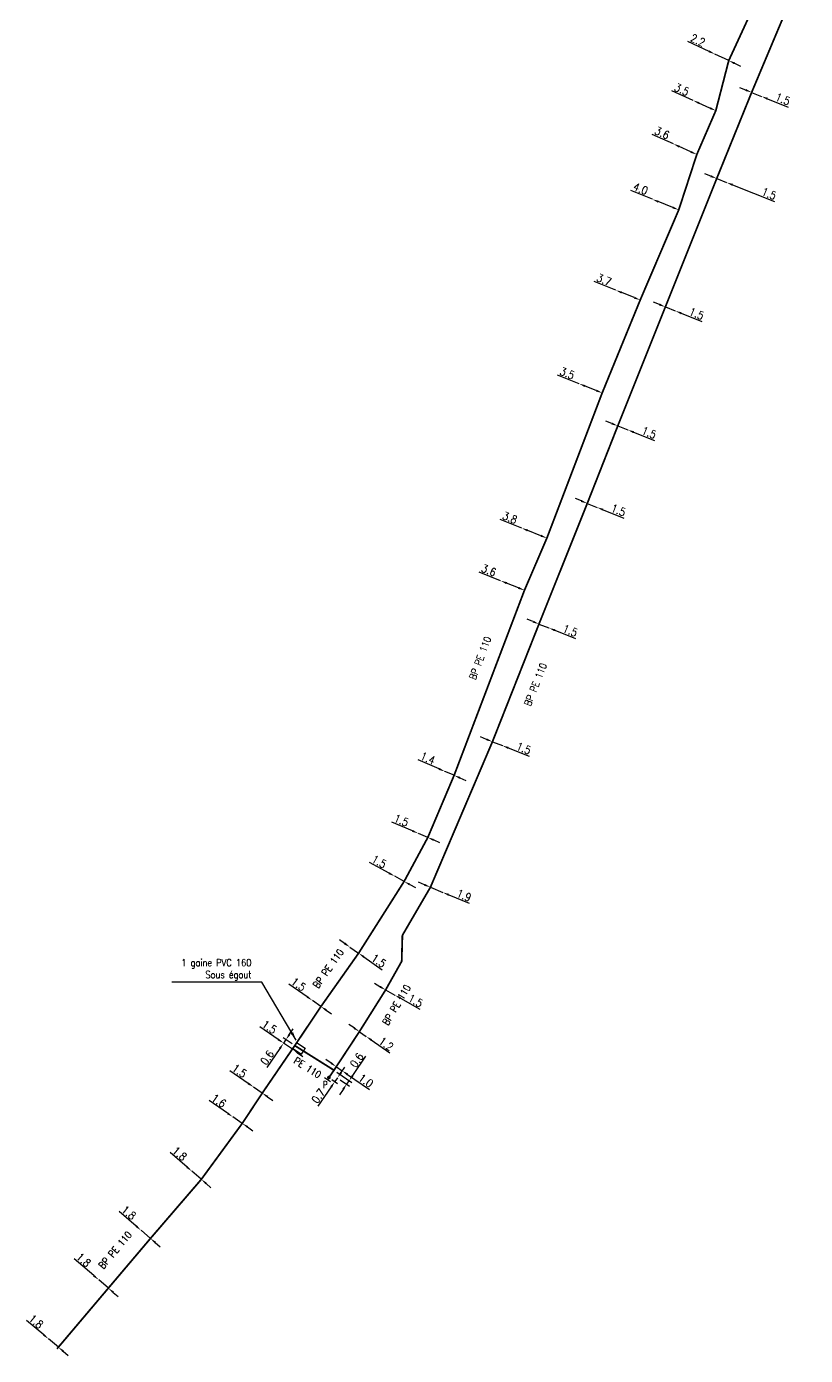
# Model space of a CAD drawing. Header units: millimetres. Extents: x 183997 to 185000, y 126999 to 128004.
# Drawn here: x 184808.9 to 184918.4, y 126999.1 to 127185.9 of the extents above; entities that cross this region are included whole.
import ezdxf
from ezdxf.enums import TextEntityAlignment as Align

# ---------------------------------------------------------------- set-up
doc = ezdxf.new("R2010")
doc.units = ezdxf.units.MM
doc.header["$PDMODE"] = 34
doc.linetypes.add('L_25_PE', pattern=[2000, 1000, 1000])
doc.layers.get('0').update_dxf_attribs({"linetype": 'CONTINUOUS'})
doc.layers.get('DEFPOINTS').update_dxf_attribs({"linetype": 'CONTINUOUS'})
for name, color, linetype in [('L_150', 1, 'CONTINUOUS'), ('L_300', 7, 'CONTINUOUS'), ('L_340', 7, 'CONTINUOUS'), ('L_400', 7, 'CONTINUOUS')]:
    doc.layers.add(name, color=color, linetype=linetype)
doc.styles.add('G_ROMANS', font='ROMANS.SHX', dxfattribs={"width": 0.75})
doc.styles.get("Standard").update_dxf_attribs({"font": 'romans.shx', "width": 0.85})
doc.dimstyles.get("Standard").update_dxf_attribs({"dimtxt": 1.5, "dimasz": 1.2, "dimexe": 0.625, "dimexo": 0.625, "dimgap": 0.25, "dimtad": 1, "dimdec": 1, "dimzin": 0, "dimdsep": 46, "dimtxsty": 'Standard', "dimcen": -0.5, "dimadec": 0, "dimazin": 0, "dimtfac": 1, "dimtdec": 1, "dimtmove": 0, "dimatfit": 3, "dimfxl": 0, "dimtolj": 1, "dimtzin": 0, "dimarcsym": 0})

# ---------------------------------------------------------------- blocks, each defined once
blk = doc.blocks.new('*D225')
at = {"layer": 'DEFPOINTS', "color": 0, "linetype": 'Continuous', "transparency": 16777216}
for p in [(184812, 127001.39), (184812, 127001.39), (184813.37, 127000.23)]:
    blk.add_point(p, dxfattribs=at)
at = {"layer": 'L_150', "color": 0, "linetype": 'Continuous', "lineweight": -2, "transparency": 16777216}
for p, q in [((184811.31, 127001.97), (184808.9, 127003.99)), ((184813.37, 127000.23), (184812, 127001.39)), ((184814.06, 126999.65), (184814.75, 126999.07))]:
    blk.add_line(p, q, dxfattribs=at)
at = {"layer": 'L_150', "color": 0, "linetype": 'Continuous', "transparency": 16777216}
for points in [[(184811.4, 127002.08), (184811.21, 127001.85), (184812, 127001.39)], [(184814.16, 126999.77), (184813.97, 126999.54), (184813.37, 127000.23)]]:
    blk.add_solid(points, dxfattribs=at)
at = {"layer": 'L_150', "color": 0, "linetype": 'Continuous', "transparency": 16777216, "insert": (184810.24, 127003.84), "char_height": 1.125, "attachment_point": 5, "rotation": 319.9312}
blk.add_mtext('\\A1;1.8', dxfattribs=at)
blk = doc.blocks.new('*D226')
at = {"layer": 'DEFPOINTS', "color": 0, "linetype": 'Continuous', "transparency": 16777216}
for p in [(184819.04, 127009.7), (184819.04, 127009.7), (184820.4, 127008.53)]:
    blk.add_point(p, dxfattribs=at)
at = {"layer": 'L_150', "color": 0, "linetype": 'Continuous', "lineweight": -2, "transparency": 16777216}
for p, q in [((184818.35, 127010.29), (184815.58, 127012.66)), ((184820.4, 127008.53), (184819.04, 127009.7)), ((184821.09, 127007.94), (184821.77, 127007.36))]:
    blk.add_line(p, q, dxfattribs=at)
at = {"layer": 'L_150', "color": 0, "linetype": 'Continuous', "transparency": 16777216}
for points in [[(184818.45, 127010.4), (184818.25, 127010.17), (184819.04, 127009.7)], [(184821.18, 127008.06), (184820.99, 127007.83), (184820.4, 127008.53)]]:
    blk.add_solid(points, dxfattribs=at)
at = {"layer": 'L_150', "color": 0, "linetype": 'Continuous', "transparency": 16777216, "insert": (184816.92, 127012.5), "char_height": 1.125, "attachment_point": 5, "rotation": 319.4406}
blk.add_mtext('\\A1;1.8', dxfattribs=at)
blk = doc.blocks.new('*D227')
at = {"layer": 'DEFPOINTS', "color": 0, "linetype": 'Continuous', "transparency": 16777216}
for p in [(184824.99, 127016.66), (184824.99, 127016.66), (184826.32, 127015.52)]:
    blk.add_point(p, dxfattribs=at)
at = {"layer": 'L_150', "color": 0, "linetype": 'Continuous', "lineweight": -2, "transparency": 16777216}
for p, q in [((184824.31, 127017.25), (184821.93, 127019.3)), ((184826.32, 127015.52), (184824.99, 127016.66)), ((184827, 127014.93), (184827.69, 127014.35))]:
    blk.add_line(p, q, dxfattribs=at)
at = {"layer": 'L_150', "color": 0, "linetype": 'Continuous', "transparency": 16777216}
for points in [[(184824.41, 127017.36), (184824.21, 127017.14), (184824.99, 127016.66)], [(184827.1, 127015.05), (184826.91, 127014.82), (184826.32, 127015.52)]]:
    blk.add_solid(points, dxfattribs=at)
at = {"layer": 'L_150', "color": 0, "linetype": 'Continuous', "transparency": 16777216, "insert": (184823.27, 127019.14), "char_height": 1.125, "attachment_point": 5, "rotation": 319.2929}
blk.add_mtext('\\A1;1.8', dxfattribs=at)
blk = doc.blocks.new('*D228')
at = {"layer": 'DEFPOINTS', "color": 0, "linetype": 'Continuous', "transparency": 16777216}
for p in [(184832.14, 127024.97), (184832.14, 127024.97), (184833.47, 127023.83)]:
    blk.add_point(p, dxfattribs=at)
at = {"layer": 'L_150', "color": 0, "linetype": 'Continuous', "lineweight": -2, "transparency": 16777216}
for p, q in [((184831.46, 127025.55), (184829.08, 127027.6)), ((184833.47, 127023.83), (184832.14, 127024.97)), ((184834.15, 127023.24), (184834.83, 127022.65))]:
    blk.add_line(p, q, dxfattribs=at)
at = {"layer": 'L_150', "color": 0, "linetype": 'Continuous', "transparency": 16777216}
for points in [[(184831.55, 127025.67), (184831.36, 127025.44), (184832.14, 127024.97)], [(184834.25, 127023.35), (184834.05, 127023.13), (184833.47, 127023.83)]]:
    blk.add_solid(points, dxfattribs=at)
at = {"layer": 'L_150', "color": 0, "linetype": 'Continuous', "transparency": 16777216, "insert": (184830.41, 127027.44), "char_height": 1.125, "attachment_point": 5, "rotation": 319.2929}
blk.add_mtext('\\A1;1.8', dxfattribs=at)
blk = doc.blocks.new('*D229')
at = {"layer": 'DEFPOINTS', "color": 0, "linetype": 'Continuous', "transparency": 16777216}
for p in [(184837.91, 127032.6), (184837.91, 127032.6), (184839.23, 127031.7)]:
    blk.add_point(p, dxfattribs=at)
at = {"layer": 'L_150', "color": 0, "linetype": 'Continuous', "lineweight": -2, "transparency": 16777216}
for p, q in [((184837.17, 127033.11), (184834.58, 127034.9)), ((184839.23, 127031.7), (184837.91, 127032.6)), ((184839.97, 127031.19), (184840.71, 127030.67))]:
    blk.add_line(p, q, dxfattribs=at)
at = {"layer": 'L_150', "color": 0, "linetype": 'Continuous', "transparency": 16777216}
for points in [[(184837.26, 127033.24), (184837.09, 127032.99), (184837.91, 127032.6)], [(184840.06, 127031.31), (184839.89, 127031.06), (184839.23, 127031.7)]]:
    blk.add_solid(points, dxfattribs=at)
at = {"layer": 'L_150', "color": 0, "linetype": 'Continuous', "transparency": 16777216, "insert": (184835.93, 127034.88), "char_height": 1.125, "attachment_point": 5, "rotation": 325.4267}
blk.add_mtext('\\A1;1.6', dxfattribs=at)
blk = doc.blocks.new('*D230')
at = {"layer": 'DEFPOINTS', "color": 0, "linetype": 'Continuous', "transparency": 16777216}
for p in [(184840.81, 127036.8), (184840.81, 127036.8), (184842.04, 127035.95)]:
    blk.add_point(p, dxfattribs=at)
at = {"layer": 'L_150', "color": 0, "linetype": 'Continuous', "lineweight": -2, "transparency": 16777216}
for p, q in [((184840.07, 127037.32), (184837.48, 127039.1)), ((184842.04, 127035.95), (184840.81, 127036.8)), ((184842.78, 127035.44), (184843.52, 127034.93))]:
    blk.add_line(p, q, dxfattribs=at)
at = {"layer": 'L_150', "color": 0, "linetype": 'Continuous', "transparency": 16777216}
for points in [[(184840.15, 127037.44), (184839.98, 127037.19), (184840.81, 127036.8)], [(184842.87, 127035.57), (184842.7, 127035.32), (184842.04, 127035.95)]]:
    blk.add_solid(points, dxfattribs=at)
at = {"layer": 'L_150', "color": 0, "linetype": 'Continuous', "transparency": 16777216, "insert": (184838.83, 127039.08), "char_height": 1.125, "attachment_point": 5, "rotation": 325.4267}
blk.add_mtext('\\A1;1.5', dxfattribs=at)
blk = doc.blocks.new('*D231')
at = {"layer": 'DEFPOINTS', "color": 0, "linetype": 'Continuous', "transparency": 16777216}
for p in [(184845.03, 127042.98), (184845.03, 127042.98), (184846.27, 127042.14)]:
    blk.add_point(p, dxfattribs=at)
at = {"layer": 'L_150', "color": 0, "linetype": 'Continuous', "lineweight": -2, "transparency": 16777216}
for p, q in [((184844.29, 127043.49), (184841.69, 127045.26)), ((184846.27, 127042.14), (184845.03, 127042.98)), ((184847.01, 127041.63), (184847.75, 127041.12))]:
    blk.add_line(p, q, dxfattribs=at)
at = {"layer": 'L_150', "color": 0, "linetype": 'Continuous', "transparency": 16777216}
for points in [[(184844.37, 127043.62), (184844.2, 127043.37), (184845.03, 127042.98)], [(184847.1, 127041.75), (184846.93, 127041.51), (184846.27, 127042.14)]]:
    blk.add_solid(points, dxfattribs=at)
at = {"layer": 'L_150', "color": 0, "linetype": 'Continuous', "transparency": 16777216, "insert": (184843.04, 127045.25), "char_height": 1.125, "attachment_point": 5, "rotation": 325.6445}
blk.add_mtext('\\A1;1.5', dxfattribs=at)
blk = doc.blocks.new('*D232')
at = {"layer": 'DEFPOINTS', "color": 0, "linetype": 'Continuous', "transparency": 16777216}
for p in [(184849.11, 127048.96), (184849.11, 127048.96), (184850.29, 127048.13)]:
    blk.add_point(p, dxfattribs=at)
at = {"layer": 'L_150', "color": 0, "linetype": 'Continuous', "lineweight": -2, "transparency": 16777216}
for p, q in [((184848.37, 127049.48), (184845.79, 127051.28)), ((184850.29, 127048.13), (184849.11, 127048.96)), ((184851.03, 127047.62), (184851.77, 127047.1))]:
    blk.add_line(p, q, dxfattribs=at)
at = {"layer": 'L_150', "color": 0, "linetype": 'Continuous', "transparency": 16777216}
for points in [[(184848.45, 127049.6), (184848.28, 127049.36), (184849.11, 127048.96)], [(184851.12, 127047.74), (184850.95, 127047.5), (184850.29, 127048.13)]]:
    blk.add_solid(points, dxfattribs=at)
at = {"layer": 'L_150', "color": 0, "linetype": 'Continuous', "transparency": 16777216, "insert": (184847.14, 127051.25), "char_height": 1.125, "attachment_point": 5, "rotation": 325.0616}
blk.add_mtext('\\A1;1.5', dxfattribs=at)
blk = doc.blocks.new('*D233')
at = {"layer": 'DEFPOINTS', "color": 0, "linetype": 'Continuous', "transparency": 16777216}
for p in [(184855.69, 127044.59), (184856.63, 127043.93), (184856.63, 127043.93)]:
    blk.add_point(p, dxfattribs=at)
at = {"layer": 'L_150', "color": 0, "linetype": 'Continuous', "lineweight": -2, "transparency": 16777216}
for p, q in [((184854.95, 127045.11), (184854.22, 127045.62)), ((184855.69, 127044.59), (184856.63, 127043.93)), ((184857.37, 127043.42), (184859.95, 127041.62))]:
    blk.add_line(p, q, dxfattribs=at)
at = {"layer": 'L_150', "color": 0, "linetype": 'Continuous', "transparency": 16777216}
for points in [[(184855.04, 127045.23), (184854.87, 127044.98), (184855.69, 127044.59)], [(184857.46, 127043.54), (184857.29, 127043.29), (184856.63, 127043.93)]]:
    blk.add_solid(points, dxfattribs=at)
at = {"layer": 'L_150', "color": 0, "linetype": 'Continuous', "transparency": 16777216, "insert": (184859.46, 127042.87), "char_height": 1.125, "attachment_point": 5, "rotation": 325.0631}
blk.add_mtext('\\A1;1.2', dxfattribs=at)
blk = doc.blocks.new('*D234')
at = {"layer": 'DEFPOINTS', "color": 0, "linetype": 'Continuous', "transparency": 16777216}
for p in [(184859.38, 127050.46), (184860.68, 127049.73), (184860.68, 127049.73)]:
    blk.add_point(p, dxfattribs=at)
at = {"layer": 'L_150', "color": 0, "linetype": 'Continuous', "lineweight": -2, "transparency": 16777216}
for p, q in [((184858.59, 127050.91), (184857.81, 127051.35)), ((184859.38, 127050.46), (184860.68, 127049.73)), ((184861.47, 127049.28), (184864.2, 127047.74))]:
    blk.add_line(p, q, dxfattribs=at)
at = {"layer": 'L_150', "color": 0, "linetype": 'Continuous', "transparency": 16777216}
for points in [[(184858.67, 127051.04), (184858.52, 127050.78), (184859.38, 127050.46)], [(184861.54, 127049.41), (184861.39, 127049.15), (184860.68, 127049.73)]]:
    blk.add_solid(points, dxfattribs=at)
at = {"layer": 'L_150', "color": 0, "linetype": 'Continuous', "transparency": 16777216, "insert": (184863.59, 127048.94), "char_height": 1.125, "attachment_point": 5, "rotation": 330.5282}
blk.add_mtext('\\A1;1.5', dxfattribs=at)
blk = doc.blocks.new('*D235')
at = {"layer": 'DEFPOINTS', "color": 0, "linetype": 'Continuous', "transparency": 16777216}
for p in [(184865.68, 127064.9), (184867.43, 127064.17), (184867.43, 127064.17)]:
    blk.add_point(p, dxfattribs=at)
at = {"layer": 'L_150', "color": 0, "linetype": 'Continuous', "lineweight": -2, "transparency": 16777216}
for p, q in [((184864.84, 127065.24), (184864.01, 127065.59)), ((184865.68, 127064.9), (184867.43, 127064.17)), ((184868.26, 127063.82), (184871.12, 127062.64))]:
    blk.add_line(p, q, dxfattribs=at)
at = {"layer": 'L_150', "color": 0, "linetype": 'Continuous', "transparency": 16777216}
for points in [[(184864.9, 127065.38), (184864.79, 127065.1), (184865.68, 127064.9)], [(184868.32, 127063.96), (184868.2, 127063.68), (184867.43, 127064.17)]]:
    blk.add_solid(points, dxfattribs=at)
at = {"layer": 'L_150', "color": 0, "linetype": 'Continuous', "transparency": 16777216, "insert": (184870.4, 127063.75), "char_height": 1.125, "attachment_point": 5, "rotation": 337.473}
blk.add_mtext('\\A1;1.9', dxfattribs=at)
blk = doc.blocks.new('*D236')
at = {"layer": 'DEFPOINTS', "color": 0, "linetype": 'Continuous', "transparency": 16777216}
for p in [(184854.35, 127056.48), (184854.35, 127056.48), (184855.58, 127055.62)]:
    blk.add_point(p, dxfattribs=at)
at = {"layer": 'L_150', "color": 0, "linetype": 'Continuous', "lineweight": -2, "transparency": 16777216}
for p, q in [((184853.62, 127056.99), (184852.88, 127057.51)), ((184854.35, 127056.48), (184855.58, 127055.62)), ((184856.32, 127055.1), (184858.9, 127053.3))]:
    blk.add_line(p, q, dxfattribs=at)
at = {"layer": 'L_150', "color": 0, "linetype": 'Continuous', "transparency": 16777216}
for points in [[(184853.7, 127057.12), (184853.53, 127056.87), (184854.35, 127056.48)], [(184856.41, 127055.23), (184856.24, 127054.98), (184855.58, 127055.62)]]:
    blk.add_solid(points, dxfattribs=at)
at = {"layer": 'L_150', "color": 0, "linetype": 'Continuous', "transparency": 16777216, "insert": (184858.41, 127054.56), "char_height": 1.125, "attachment_point": 5, "rotation": 325.0616}
blk.add_mtext('\\A1;1.5', dxfattribs=at)
blk = doc.blocks.new('*D237')
at = {"layer": 'DEFPOINTS', "color": 0, "linetype": 'Continuous', "transparency": 16777216}
for p in [(184860.67, 127066.44), (184860.67, 127066.44), (184861.98, 127065.71)]:
    blk.add_point(p, dxfattribs=at)
at = {"layer": 'L_150', "color": 0, "linetype": 'Continuous', "lineweight": -2, "transparency": 16777216}
for p, q in [((184859.88, 127066.87), (184857.12, 127068.39)), ((184861.98, 127065.71), (184860.67, 127066.44)), ((184862.77, 127065.28), (184863.56, 127064.85))]:
    blk.add_line(p, q, dxfattribs=at)
at = {"layer": 'L_150', "color": 0, "linetype": 'Continuous', "transparency": 16777216}
for points in [[(184859.95, 127067), (184859.8, 127066.74), (184860.67, 127066.44)], [(184862.84, 127065.41), (184862.7, 127065.15), (184861.98, 127065.71)]]:
    blk.add_solid(points, dxfattribs=at)
at = {"layer": 'L_150', "color": 0, "linetype": 'Continuous', "transparency": 16777216, "insert": (184858.47, 127068.5), "char_height": 1.125, "attachment_point": 5, "rotation": 331.1689}
blk.add_mtext('\\A1;1.5', dxfattribs=at)
blk = doc.blocks.new('*D238')
at = {"layer": 'DEFPOINTS', "color": 0, "linetype": 'Continuous', "transparency": 16777216}
for p in [(184863.98, 127072.46), (184863.98, 127072.46), (184865.31, 127071.89)]:
    blk.add_point(p, dxfattribs=at)
at = {"layer": 'L_150', "color": 0, "linetype": 'Continuous', "lineweight": -2, "transparency": 16777216}
for p, q in [((184863.15, 127072.82), (184860.27, 127074.06)), ((184865.31, 127071.89), (184863.98, 127072.46)), ((184866.14, 127071.54), (184866.97, 127071.18))]:
    blk.add_line(p, q, dxfattribs=at)
at = {"layer": 'L_150', "color": 0, "linetype": 'Continuous', "transparency": 16777216}
for points in [[(184863.21, 127072.95), (184863.1, 127072.68), (184863.98, 127072.46)], [(184866.2, 127071.67), (184866.08, 127071.4), (184865.31, 127071.89)]]:
    blk.add_solid(points, dxfattribs=at)
at = {"layer": 'L_150', "color": 0, "linetype": 'Continuous', "transparency": 16777216, "insert": (184861.59, 127074.3), "char_height": 1.125, "attachment_point": 5, "rotation": 336.7808}
blk.add_mtext('\\A1;1.5', dxfattribs=at)
blk = doc.blocks.new('*D239')
at = {"layer": 'DEFPOINTS', "color": 0, "linetype": 'Continuous', "transparency": 16777216}
for p in [(184867.72, 127081.18), (184867.72, 127081.18), (184869.01, 127080.63)]:
    blk.add_point(p, dxfattribs=at)
at = {"layer": 'L_150', "color": 0, "linetype": 'Continuous', "lineweight": -2, "transparency": 16777216}
for p, q in [((184866.89, 127081.53), (184863.96, 127082.79)), ((184869.01, 127080.63), (184867.72, 127081.18)), ((184869.83, 127080.27), (184870.66, 127079.92))]:
    blk.add_line(p, q, dxfattribs=at)
at = {"layer": 'L_150', "color": 0, "linetype": 'Continuous', "transparency": 16777216}
for points in [[(184866.95, 127081.67), (184866.83, 127081.39), (184867.72, 127081.18)], [(184869.89, 127080.41), (184869.78, 127080.13), (184869.01, 127080.63)]]:
    blk.add_solid(points, dxfattribs=at)
at = {"layer": 'L_150', "color": 0, "linetype": 'Continuous', "transparency": 16777216, "insert": (184865.31, 127083.03), "char_height": 1.125, "attachment_point": 5, "rotation": 336.7808}
blk.add_mtext('\\A1;1.4', dxfattribs=at)
blk = doc.blocks.new('*D240')
at = {"layer": 'DEFPOINTS', "color": 0, "linetype": 'Continuous', "transparency": 16777216}
for p in [(184874.4, 127085.36), (184875.8, 127084.81), (184875.8, 127084.81)]:
    blk.add_point(p, dxfattribs=at)
at = {"layer": 'L_150', "color": 0, "linetype": 'Continuous', "lineweight": -2, "transparency": 16777216}
for p, q in [((184873.56, 127085.69), (184872.73, 127086.02)), ((184874.4, 127085.36), (184875.8, 127084.81)), ((184876.63, 127084.48), (184879.56, 127083.32))]:
    blk.add_line(p, q, dxfattribs=at)
at = {"layer": 'L_150', "color": 0, "linetype": 'Continuous', "transparency": 16777216}
for points in [[(184873.62, 127085.83), (184873.51, 127085.55), (184874.4, 127085.36)], [(184876.69, 127084.62), (184876.58, 127084.34), (184875.8, 127084.81)]]:
    blk.add_solid(points, dxfattribs=at)
at = {"layer": 'L_150', "color": 0, "linetype": 'Continuous', "transparency": 16777216, "insert": (184878.79, 127084.43), "char_height": 1.125, "attachment_point": 5, "rotation": 338.4419}
blk.add_mtext('\\A1;1.5', dxfattribs=at)
blk = doc.blocks.new('*D241')
at = {"layer": 'DEFPOINTS', "color": 0, "linetype": 'Continuous', "transparency": 16777216}
for p in [(184880.94, 127101.9), (184882.33, 127101.35), (184882.33, 127101.35)]:
    blk.add_point(p, dxfattribs=at)
at = {"layer": 'L_150', "color": 0, "linetype": 'Continuous', "lineweight": -2, "transparency": 16777216}
for p, q in [((184880.1, 127102.24), (184879.26, 127102.57)), ((184880.94, 127101.9), (184882.33, 127101.35)), ((184883.17, 127101.02), (184886.09, 127099.87))]:
    blk.add_line(p, q, dxfattribs=at)
at = {"layer": 'L_150', "color": 0, "linetype": 'Continuous', "transparency": 16777216}
for points in [[(184880.16, 127102.38), (184880.05, 127102.1), (184880.94, 127101.9)], [(184883.23, 127101.16), (184883.11, 127100.88), (184882.33, 127101.35)]]:
    blk.add_solid(points, dxfattribs=at)
at = {"layer": 'L_150', "color": 0, "linetype": 'Continuous', "transparency": 16777216, "insert": (184885.33, 127100.98), "char_height": 1.125, "attachment_point": 5, "rotation": 338.4419}
blk.add_mtext('\\A1;1.5', dxfattribs=at)
blk = doc.blocks.new('*D242')
at = {"layer": 'DEFPOINTS', "color": 0, "linetype": 'Continuous', "transparency": 16777216}
for p in [(184887.73, 127118.86), (184889.12, 127118.3), (184889.12, 127118.3)]:
    blk.add_point(p, dxfattribs=at)
at = {"layer": 'L_150', "color": 0, "linetype": 'Continuous', "lineweight": -2, "transparency": 16777216}
for p, q in [((184886.9, 127119.2), (184886.06, 127119.53)), ((184887.73, 127118.86), (184889.12, 127118.3)), ((184889.96, 127117.97), (184892.88, 127116.8))]:
    blk.add_line(p, q, dxfattribs=at)
at = {"layer": 'L_150', "color": 0, "linetype": 'Continuous', "transparency": 16777216}
for points in [[(184886.95, 127119.33), (184886.84, 127119.06), (184887.73, 127118.86)], [(184890.01, 127118.11), (184889.9, 127117.83), (184889.12, 127118.3)]]:
    blk.add_solid(points, dxfattribs=at)
at = {"layer": 'L_150', "color": 0, "linetype": 'Continuous', "transparency": 16777216, "insert": (184892.11, 127117.91), "char_height": 1.125, "attachment_point": 5, "rotation": 338.1672}
blk.add_mtext('\\A1;1.5', dxfattribs=at)
blk = doc.blocks.new('*D243')
at = {"layer": 'DEFPOINTS', "color": 0, "linetype": 'Continuous', "transparency": 16777216}
for p in [(184892.02, 127129.76), (184893.42, 127129.2), (184893.42, 127129.2)]:
    blk.add_point(p, dxfattribs=at)
at = {"layer": 'L_150', "color": 0, "linetype": 'Continuous', "lineweight": -2, "transparency": 16777216}
for p, q in [((184891.19, 127130.09), (184890.35, 127130.43)), ((184892.02, 127129.76), (184893.42, 127129.2)), ((184894.25, 127128.87), (184897.17, 127127.7))]:
    blk.add_line(p, q, dxfattribs=at)
at = {"layer": 'L_150', "color": 0, "linetype": 'Continuous', "transparency": 16777216}
for points in [[(184891.24, 127130.23), (184891.13, 127129.95), (184892.02, 127129.76)], [(184894.31, 127129.01), (184894.2, 127128.73), (184893.42, 127129.2)]]:
    blk.add_solid(points, dxfattribs=at)
at = {"layer": 'L_150', "color": 0, "linetype": 'Continuous', "transparency": 16777216, "insert": (184896.41, 127128.81), "char_height": 1.125, "attachment_point": 5, "rotation": 338.2056}
blk.add_mtext('\\A1;1.5', dxfattribs=at)
blk = doc.blocks.new('*D244')
at = {"layer": 'DEFPOINTS', "color": 0, "linetype": 'Continuous', "transparency": 16777216}
for p in [(184898.71, 127146.49), (184900.11, 127145.93), (184900.11, 127145.93)]:
    blk.add_point(p, dxfattribs=at)
at = {"layer": 'L_150', "color": 0, "linetype": 'Continuous', "lineweight": -2, "transparency": 16777216}
for p, q in [((184897.88, 127146.82), (184897.04, 127147.15)), ((184898.71, 127146.49), (184900.11, 127145.93)), ((184900.94, 127145.59), (184903.86, 127144.43))]:
    blk.add_line(p, q, dxfattribs=at)
at = {"layer": 'L_150', "color": 0, "linetype": 'Continuous', "transparency": 16777216}
for points in [[(184897.93, 127146.96), (184897.82, 127146.68), (184898.71, 127146.49)], [(184901, 127145.73), (184900.89, 127145.46), (184900.11, 127145.93)]]:
    blk.add_solid(points, dxfattribs=at)
at = {"layer": 'L_150', "color": 0, "linetype": 'Continuous', "transparency": 16777216, "insert": (184903.1, 127145.54), "char_height": 1.125, "attachment_point": 5, "rotation": 338.2149}
blk.add_mtext('\\A1;1.5', dxfattribs=at)
blk = doc.blocks.new('*D245')
at = {"layer": 'DEFPOINTS', "color": 0, "linetype": 'Continuous', "transparency": 16777216}
for p in [(184905.93, 127164.54), (184907.32, 127163.98), (184907.32, 127163.98)]:
    blk.add_point(p, dxfattribs=at)
at = {"layer": 'L_150', "color": 0, "linetype": 'Continuous', "lineweight": -2, "transparency": 16777216}
for p, q in [((184905.09, 127164.87), (184904.26, 127165.21)), ((184905.93, 127164.54), (184907.32, 127163.98)), ((184908.16, 127163.65), (184914.05, 127161.29))]:
    blk.add_line(p, q, dxfattribs=at)
at = {"layer": 'L_150', "color": 0, "linetype": 'Continuous', "transparency": 16777216}
for points in [[(184905.15, 127165.01), (184905.04, 127164.73), (184905.93, 127164.54)], [(184908.21, 127163.79), (184908.1, 127163.51), (184907.32, 127163.98)]]:
    blk.add_solid(points, dxfattribs=at)
at = {"layer": 'L_150', "color": 0, "linetype": 'Continuous', "transparency": 16777216, "insert": (184913.28, 127162.41), "char_height": 1.125, "attachment_point": 5, "rotation": 338.2149}
blk.add_mtext('\\A1;1.5', dxfattribs=at)
blk = doc.blocks.new('*D246')
at = {"layer": 'DEFPOINTS', "color": 0, "linetype": 'Continuous', "transparency": 16777216}
for p in [(184910.84, 127176.65), (184912.23, 127176.09), (184912.23, 127176.09)]:
    blk.add_point(p, dxfattribs=at)
at = {"layer": 'L_150', "color": 0, "linetype": 'Continuous', "lineweight": -2, "transparency": 16777216}
for p, q in [((184910.01, 127176.98), (184909.17, 127177.31)), ((184910.84, 127176.65), (184912.23, 127176.09)), ((184913.07, 127175.75), (184915.99, 127174.58))]:
    blk.add_line(p, q, dxfattribs=at)
at = {"layer": 'L_150', "color": 0, "linetype": 'Continuous', "transparency": 16777216}
for points in [[(184910.06, 127177.12), (184909.95, 127176.84), (184910.84, 127176.65)], [(184913.13, 127175.89), (184913.01, 127175.61), (184912.23, 127176.09)]]:
    blk.add_solid(points, dxfattribs=at)
at = {"layer": 'L_150', "color": 0, "linetype": 'Continuous', "transparency": 16777216, "insert": (184915.22, 127175.7), "char_height": 1.125, "attachment_point": 5, "rotation": 338.1618}
blk.add_mtext('\\A1;1.5', dxfattribs=at)
blk = doc.blocks.new('*D247')
at = {"layer": 'DEFPOINTS', "color": 0, "linetype": 'Continuous', "transparency": 16777216}
for p in [(184875.55, 127107.99), (184875.55, 127107.99), (184878.9, 127106.65)]:
    blk.add_point(p, dxfattribs=at)
at = {"layer": 'L_150', "color": 0, "linetype": 'Continuous', "lineweight": -2, "transparency": 16777216}
for p, q in [((184875.55, 127107.99), (184872.51, 127109.21)), ((184878.06, 127106.98), (184876.39, 127107.65))]:
    blk.add_line(p, q, dxfattribs=at)
at = {"layer": 'L_150', "color": 0, "linetype": 'Continuous', "transparency": 16777216}
for points in [[(184876.45, 127107.79), (184876.33, 127107.51), (184875.55, 127107.99)], [(184878.12, 127107.12), (184878.01, 127106.84), (184878.9, 127106.65)]]:
    blk.add_solid(points, dxfattribs=at)
at = {"layer": 'L_150', "color": 0, "linetype": 'Continuous', "transparency": 16777216, "insert": (184873.89, 127109.46), "char_height": 1.125, "attachment_point": 5, "rotation": 338.1633}
blk.add_mtext('\\A1;3.6', dxfattribs=at)
blk = doc.blocks.new('*D248')
at = {"layer": 'DEFPOINTS', "color": 0, "linetype": 'Continuous', "transparency": 16777216}
for p in [(184878.52, 127115.39), (184878.52, 127115.39), (184882.05, 127113.98)]:
    blk.add_point(p, dxfattribs=at)
at = {"layer": 'L_150', "color": 0, "linetype": 'Continuous', "lineweight": -2, "transparency": 16777216}
for p, q in [((184878.52, 127115.39), (184875.47, 127116.6)), ((184881.21, 127114.32), (184879.36, 127115.05))]:
    blk.add_line(p, q, dxfattribs=at)
at = {"layer": 'L_150', "color": 0, "linetype": 'Continuous', "transparency": 16777216}
for points in [[(184879.41, 127115.19), (184879.3, 127114.91), (184878.52, 127115.39)], [(184881.27, 127114.46), (184881.16, 127114.18), (184882.05, 127113.98)]]:
    blk.add_solid(points, dxfattribs=at)
at = {"layer": 'L_150', "color": 0, "linetype": 'Continuous', "transparency": 16777216, "insert": (184876.85, 127116.85), "char_height": 1.125, "attachment_point": 5, "rotation": 338.3472}
blk.add_mtext('\\A1;3.8', dxfattribs=at)
blk = doc.blocks.new('*D249')
at = {"layer": 'DEFPOINTS', "color": 0, "linetype": 'Continuous', "transparency": 16777216}
for p in [(184886.58, 127135.69), (184886.58, 127135.69), (184889.83, 127134.4)]:
    blk.add_point(p, dxfattribs=at)
at = {"layer": 'L_150', "color": 0, "linetype": 'Continuous', "lineweight": -2, "transparency": 16777216}
for p, q in [((184886.58, 127135.69), (184883.53, 127136.9)), ((184889, 127134.73), (184887.42, 127135.36))]:
    blk.add_line(p, q, dxfattribs=at)
at = {"layer": 'L_150', "color": 0, "linetype": 'Continuous', "transparency": 16777216}
for points in [[(184887.47, 127135.5), (184887.36, 127135.22), (184886.58, 127135.69)], [(184889.05, 127134.87), (184888.94, 127134.59), (184889.83, 127134.4)]]:
    blk.add_solid(points, dxfattribs=at)
at = {"layer": 'L_150', "color": 0, "linetype": 'Continuous', "transparency": 16777216, "insert": (184884.91, 127137.16), "char_height": 1.125, "attachment_point": 5, "rotation": 338.3472}
blk.add_mtext('\\A1;3.5', dxfattribs=at)
blk = doc.blocks.new('*D250')
at = {"layer": 'DEFPOINTS', "color": 0, "linetype": 'Continuous', "transparency": 16777216}
for p in [(184891.74, 127148.83), (184891.74, 127148.83), (184895.17, 127147.45)]:
    blk.add_point(p, dxfattribs=at)
at = {"layer": 'L_150', "color": 0, "linetype": 'Continuous', "lineweight": -2, "transparency": 16777216}
for p, q in [((184891.74, 127148.83), (184888.69, 127150.06)), ((184894.33, 127147.79), (184892.57, 127148.5))]:
    blk.add_line(p, q, dxfattribs=at)
at = {"layer": 'L_150', "color": 0, "linetype": 'Continuous', "transparency": 16777216}
for points in [[(184892.63, 127148.64), (184892.52, 127148.36), (184891.74, 127148.83)], [(184894.39, 127147.93), (184894.28, 127147.65), (184895.17, 127147.45)]]:
    blk.add_solid(points, dxfattribs=at)
at = {"layer": 'L_150', "color": 0, "linetype": 'Continuous', "transparency": 16777216, "insert": (184890.08, 127150.31), "char_height": 1.125, "attachment_point": 5, "rotation": 338.0917}
blk.add_mtext('\\A1;3.7', dxfattribs=at)
blk = doc.blocks.new('*D251')
at = {"layer": 'DEFPOINTS', "color": 0, "linetype": 'Continuous', "transparency": 16777216}
for p in [(184896.88, 127161.62), (184896.88, 127161.62), (184900.59, 127160.13)]:
    blk.add_point(p, dxfattribs=at)
at = {"layer": 'L_150', "color": 0, "linetype": 'Continuous', "lineweight": -2, "transparency": 16777216}
for p, q in [((184896.88, 127161.62), (184893.84, 127162.84)), ((184899.76, 127160.46), (184897.71, 127161.29))]:
    blk.add_line(p, q, dxfattribs=at)
at = {"layer": 'L_150', "color": 0, "linetype": 'Continuous', "transparency": 16777216}
for points in [[(184897.77, 127161.42), (184897.66, 127161.15), (184896.88, 127161.62)], [(184899.81, 127160.6), (184899.7, 127160.33), (184900.59, 127160.13)]]:
    blk.add_solid(points, dxfattribs=at)
at = {"layer": 'L_150', "color": 0, "linetype": 'Continuous', "transparency": 16777216, "insert": (184895.22, 127163.1), "char_height": 1.125, "attachment_point": 5, "rotation": 338.0917}
blk.add_mtext('\\A1;4.0', dxfattribs=at)
blk = doc.blocks.new('*D252')
at = {"layer": 'DEFPOINTS', "color": 0, "linetype": 'Continuous', "transparency": 16777216}
for p in [(184899.85, 127169.4), (184899.85, 127169.4), (184903.13, 127167.92)]:
    blk.add_point(p, dxfattribs=at)
at = {"layer": 'L_150', "color": 0, "linetype": 'Continuous', "lineweight": -2, "transparency": 16777216}
for p, q in [((184899.85, 127169.4), (184896.86, 127170.75)), ((184902.31, 127168.29), (184900.67, 127169.03))]:
    blk.add_line(p, q, dxfattribs=at)
at = {"layer": 'L_150', "color": 0, "linetype": 'Continuous', "transparency": 16777216}
for points in [[(184900.73, 127169.17), (184900.6, 127168.89), (184899.85, 127169.4)], [(184902.37, 127168.42), (184902.24, 127168.15), (184903.13, 127167.92)]]:
    blk.add_solid(points, dxfattribs=at)
at = {"layer": 'L_150', "color": 0, "linetype": 'Continuous', "transparency": 16777216, "insert": (184898.25, 127170.95), "char_height": 1.125, "attachment_point": 5, "rotation": 335.6504}
blk.add_mtext('\\A1;3.6', dxfattribs=at)
blk = doc.blocks.new('*D253')
at = {"layer": 'DEFPOINTS', "color": 0, "linetype": 'Continuous', "transparency": 16777216}
for p in [(184902.61, 127175.52), (184902.61, 127175.52), (184905.8, 127174.08)]:
    blk.add_point(p, dxfattribs=at)
at = {"layer": 'L_150', "color": 0, "linetype": 'Continuous', "lineweight": -2, "transparency": 16777216}
for p, q in [((184902.61, 127175.52), (184899.63, 127176.87)), ((184904.98, 127174.45), (184903.43, 127175.15))]:
    blk.add_line(p, q, dxfattribs=at)
at = {"layer": 'L_150', "color": 0, "linetype": 'Continuous', "transparency": 16777216}
for points in [[(184903.5, 127175.28), (184903.37, 127175.01), (184902.61, 127175.52)], [(184905.04, 127174.58), (184904.92, 127174.31), (184905.8, 127174.08)]]:
    blk.add_solid(points, dxfattribs=at)
at = {"layer": 'L_150', "color": 0, "linetype": 'Continuous', "transparency": 16777216, "insert": (184901.02, 127177.06), "char_height": 1.125, "attachment_point": 5, "rotation": 335.6504}
blk.add_mtext('\\A1;3.5', dxfattribs=at)
blk = doc.blocks.new('*D254')
at = {"layer": 'DEFPOINTS', "color": 0, "linetype": 'Continuous', "transparency": 16777216}
for p in [(184905.67, 127182.03), (184905.67, 127182.03), (184907.62, 127181.12)]:
    blk.add_point(p, dxfattribs=at)
at = {"layer": 'L_150', "color": 0, "linetype": 'Continuous', "lineweight": -2, "transparency": 16777216}
for p, q in [((184904.86, 127182.41), (184901.89, 127183.81)), ((184907.62, 127181.12), (184905.67, 127182.03)), ((184908.43, 127180.74), (184909.25, 127180.35))]:
    blk.add_line(p, q, dxfattribs=at)
at = {"layer": 'L_150', "color": 0, "linetype": 'Continuous', "transparency": 16777216}
for points in [[(184904.92, 127182.55), (184904.79, 127182.28), (184905.67, 127182.03)], [(184908.5, 127180.87), (184908.37, 127180.6), (184907.62, 127181.12)]]:
    blk.add_solid(points, dxfattribs=at)
at = {"layer": 'L_150', "color": 0, "linetype": 'Continuous', "transparency": 16777216, "insert": (184903.28, 127183.98), "char_height": 1.125, "attachment_point": 5, "rotation": 334.8577}
blk.add_mtext('\\A1;2.2', dxfattribs=at)
blk = doc.blocks.new('*D255')
at = {"layer": 'DEFPOINTS', "color": 0, "linetype": 'Continuous', "transparency": 16777216}
for p in [(184852.12, 127039.17), (184852.61, 127038.1), (184853.91, 127037.2)]:
    blk.add_point(p, dxfattribs=at)
at = {"layer": 'L_150', "color": 0, "linetype": 'Continuous', "lineweight": -2, "transparency": 16777216}
for p, q in [((184854.76, 127038.44), (184856.62, 127041.14)), ((184852.51, 127038.9), (184854.63, 127037.43)), ((184852.99, 127037.84), (184854.29, 127036.94)), ((184853.91, 127037.2), (184854.25, 127037.7)), ((184853.4, 127036.46), (184852.88, 127035.72))]:
    blk.add_line(p, q, dxfattribs=at)
at = {"layer": 'L_150', "color": 0, "linetype": 'Continuous', "transparency": 16777216}
for points in [[(184853.27, 127036.55), (184853.52, 127036.38), (184853.91, 127037.2)], [(184854.64, 127038.52), (184854.88, 127038.35), (184854.25, 127037.7)]]:
    blk.add_solid(points, dxfattribs=at)
at = {"layer": 'L_150', "color": 0, "linetype": 'Continuous', "transparency": 16777216, "insert": (184855.33, 127040.58), "char_height": 1.125, "attachment_point": 5, "rotation": 55.3561}
blk.add_mtext('\\A1;0.6', dxfattribs=at)
blk = doc.blocks.new('*D256')
at = {"layer": 'DEFPOINTS', "color": 0, "linetype": 'Continuous', "transparency": 16777216}
for p in [(184852.12, 127039.17), (184853.29, 127039.09), (184852.95, 127038.6)]:
    blk.add_point(p, dxfattribs=at)
at = {"layer": 'L_150', "color": 0, "linetype": 'Continuous', "lineweight": -2, "transparency": 16777216}
for p, q in [((184851.72, 127040.17), (184850.98, 127040.68)), ((184852.39, 127039.55), (184852.73, 127040.04)), ((184852.46, 127039.66), (184853.29, 127039.09)), ((184853.21, 127038.98), (184853.55, 127039.48)), ((184854.03, 127038.58), (184857.11, 127036.45))]:
    blk.add_line(p, q, dxfattribs=at)
at = {"layer": 'L_150', "color": 0, "linetype": 'Continuous', "transparency": 16777216}
for points in [[(184851.81, 127040.29), (184851.64, 127040.05), (184852.46, 127039.66)], [(184854.11, 127038.7), (184853.94, 127038.45), (184853.29, 127039.09)]]:
    blk.add_solid(points, dxfattribs=at)
at = {"layer": 'L_150', "color": 0, "linetype": 'Continuous', "transparency": 16777216, "insert": (184856.61, 127037.7), "char_height": 1.125, "attachment_point": 5, "rotation": 325.3561}
blk.add_mtext('\\A1;1.0', dxfattribs=at)
blk = doc.blocks.new('*D257')
at = {"layer": 'DEFPOINTS', "color": 0, "linetype": 'Continuous', "transparency": 16777216}
for p in [(184851.41, 127038.14), (184852.61, 127038.1), (184852.61, 127038.1)]:
    blk.add_point(p, dxfattribs=at)
at = {"layer": 'L_300', "color": 0, "linetype": 'Continuous', "lineweight": -2, "transparency": 16777216}
for p, q in [((184853.12, 127038.84), (184853.63, 127039.58)), ((184851.8, 127037.87), (184852.62, 127037.3)), ((184852.61, 127038.1), (184852.24, 127037.57)), ((184851.73, 127036.83), (184849.86, 127034.13))]:
    blk.add_line(p, q, dxfattribs=at)
at = {"layer": 'L_300', "color": 0, "linetype": 'Continuous', "transparency": 16777216}
for points in [[(184851.6, 127036.91), (184851.85, 127036.74), (184852.24, 127037.57)], [(184852.99, 127038.93), (184853.24, 127038.76), (184852.61, 127038.1)]]:
    blk.add_solid(points, dxfattribs=at)
at = {"layer": 'L_300', "color": 0, "linetype": 'Continuous', "transparency": 16777216, "insert": (184849.92, 127035.54), "char_height": 1.125, "attachment_point": 5, "rotation": 55.3561}
blk.add_mtext('\\A1;0.7', dxfattribs=at)
blk = doc.blocks.new('*D258')
at = {"layer": 'DEFPOINTS', "color": 0, "linetype": 'Continuous', "transparency": 16777216}
for p in [(184845.03, 127042.98), (184845.03, 127042.98), (184846.6, 127042.64)]:
    blk.add_point(p, dxfattribs=at)
at = {"layer": 'L_150', "color": 0, "linetype": 'Continuous', "lineweight": -2, "transparency": 16777216}
for p, q in [((184845.88, 127044.22), (184846.38, 127044.97)), ((184846.22, 127042.9), (184844.98, 127043.74)), ((184845.37, 127043.48), (184845.03, 127042.98)), ((184844.52, 127042.24), (184842.68, 127039.53))]:
    blk.add_line(p, q, dxfattribs=at)
at = {"layer": 'L_150', "color": 0, "linetype": 'Continuous', "transparency": 16777216}
for points in [[(184844.4, 127042.32), (184844.65, 127042.16), (184845.03, 127042.98)], [(184845.75, 127044.31), (184846, 127044.14), (184845.37, 127043.48)]]:
    blk.add_solid(points, dxfattribs=at)
at = {"layer": 'L_150', "color": 0, "linetype": 'Continuous', "transparency": 16777216, "insert": (184842.73, 127040.94), "char_height": 1.125, "attachment_point": 5, "rotation": 55.7318}
blk.add_mtext('\\A1;0.6', dxfattribs=at)
blk = doc.blocks.new('L_340_07')
at = {"color": 0, "linetype": 'Continuous', "const_width": 0.25, "flags": 128}
blk.add_lwpolyline([(0, 0), (0.35, 0)], dxfattribs=at)
at = {"color": 0, "linetype": 'Continuous', "flags": 128}
blk.add_lwpolyline([(0.35, -0.5), (0.35, 0.5)], dxfattribs=at)
at = {"color": 0, "linetype": 'Continuous', "width": 0.75, "flags": 3}
for tag, p in [('DEF_LEG', (0.72, -3.47)), ('DEF_COUP', (0.72, -5.97)), ('DEF_TYPE', (0.72, -8.47))]:
    blk.add_attdef(tag, text='', height=1.2, dxfattribs=at).set_placement(p, align=Align.MIDDLE)
blk = doc.blocks.new('L_300_12')
at = {"color": 0, "linetype": 'Continuous', "const_width": 0.248, "flags": 128}
blk.add_lwpolyline([(-0.13, 0, 1), (0.13, 0, 1)], format="xyb", close=True, dxfattribs=at)
at = {"linetype": 'Continuous', "style": 'G_ROMANS', "width": 0.75}
blk.add_attdef('P', text='', height=1, dxfattribs=at).set_placement((0, 1.33), align=Align.MIDDLE_CENTER)
at = {"color": 0, "linetype": 'Continuous', "width": 0.75, "flags": 3}
for tag, p in [('DEF_LEG', (0, -5)), ('DEF_COUP', (0, -7.5)), ('DEF_TYPE', (0, -10))]:
    blk.add_attdef(tag, text='', height=1.2, dxfattribs=at).set_placement(p, align=Align.MIDDLE)

msp = doc.modelspace()

# ---------------------------------------------------------------- linework, layer by layer
at = {"layer": 'L_150', "linetype": 'L_25_PE', "flags": 128}
for points in [[(184813.18, 127000, 0.25, 0.25, 0), (184820.4, 127008.53, 0.25, 0.25, 0), (184826.32, 127015.52, 0.25, 0.25, 0), (184833.47, 127023.83, 0.25, 0.25, 0), (184839.23, 127031.7, 0.25, 0.25, 0), (184842.04, 127035.95, 0.25, 0.25, 0), (184846.27, 127042.14, 0.25, 0.25, 0), (184846.61, 127042.63, 0.25, 0.25, 0), (184850.29, 127048.13, 0.25, 0.25, 0), (184855.58, 127055.62, 0.25, 0.25, 0), (184861.98, 127065.71, 0.25, 0.25, 0), (184865.31, 127071.89, 0.25, 0.25, 0), (184869.01, 127080.63, 0.25, 0.25, 0), (184878.9, 127106.65, 0.25, 0.25, 0), (184882.05, 127113.98, 0.25, 0.25, 0), (184889.83, 127134.4, 0.25, 0.25, 0), (184895.17, 127147.45, 0.25, 0.25, 0), (184900.59, 127160.13, 0.25, 0.25, 0), (184903.13, 127167.92, 0.25, 0.25, 0), (184905.8, 127174.08, 0.25, 0.25, 0), (184907.62, 127181.12, 0.25, 0.25, 0), (184910.54, 127187.45, 0.25, 0.25, 0), (184916.38, 127200.2, 0.25, 0.25, 0), (184919.56, 127206.61, 0.25, 0.25, 0), (184922.45, 127213.07, 0.25, 0.25, 0), (184925.44, 127219.51, 0.25, 0.25, 0), (184928.21, 127225.54, 0.25, 0.25, 0), (184931.26, 127231.89, 0.25, 0.25, 0), (184934.23, 127238.31, 0.25, 0.25, 0), (184937.33, 127244.53, 0.25, 0.25, 0), (184940.15, 127250.75, 0.25, 0.25, 0), (184944.58, 127259.64, 0.25, 0.25, 0), (184952.22, 127273.35, 0.25, 0.25, 0), (184954.25, 127277.39, 0.25, 0.25, 0), (184966.22, 127302.34, 0.25, 0.25, 0), (184968.49, 127307.13, 0.25, 0.25, 0), (184973.83, 127321.54, 0.25, 0.25, 0), (184973.92, 127321.77, 0.25, 0.25, 0), (184974, 127322.01, 0.25, 0.25, 0), (184974.09, 127322.25, 0.25, 0.25, 0), (184974.17, 127322.48, 0.25, 0.25, 0), (184974.26, 127322.71, 0.25, 0.25, 0), (184974.34, 127322.95, 0.25, 0.25, 0), (184974.42, 127323.18, 0.25, 0.25, 0), (184974.5, 127323.42, 0.25, 0.25, 0), (184974.58, 127323.65, 0.25, 0.25, 0), (184974.65, 127323.88, 0.25, 0.25, 0), (184974.73, 127324.12, 0.25, 0.25, 0), (184974.81, 127324.35, 0.25, 0.25, 0), (184974.88, 127324.58, 0.25, 0.25, 0), (184974.96, 127324.82, 0.25, 0.25, 0), (184975.04, 127325.05, 0.25, 0.25, 0), (184975.11, 127325.28, 0.25, 0.25, 0), (184975.19, 127325.52, 0.25, 0.25, 0), (184975.27, 127325.75, 0.25, 0.25, 0), (184975.34, 127325.98, 0.25, 0.25, 0), (184975.42, 127326.21, 0.25, 0.25, 0), (184975.5, 127326.44, 0.25, 0.25, 0), (184975.58, 127326.68, 0.25, 0.25, 0), (184975.66, 127326.92, 0.25, 0.25, 0), (184975.73, 127327.15, 0.25, 0.25, 0), (184975.81, 127327.39, 0.25, 0.25, 0), (184975.89, 127327.62, 0.25, 0.25, 0), (184975.97, 127327.86, 0.25, 0.25, 0), (184976.05, 127328.09, 0.25, 0.25, 0), (184976.12, 127328.33, 0.25, 0.25, 0), (184976.2, 127328.56, 0.25, 0.25, 0), (184976.28, 127328.8, 0.25, 0.25, 0), (184976.36, 127329.03, 0.25, 0.25, 0), (184976.44, 127329.26, 0.25, 0.25, 0), (184976.52, 127329.49, 0.25, 0.25, 0), (184976.6, 127329.73, 0.25, 0.25, 0), (184976.69, 127329.96, 0.25, 0.25, 0), (184976.77, 127330.19, 0.25, 0.25, 0), (184976.86, 127330.41, 0.25, 0.25, 0), (184976.95, 127330.65, 0.25, 0.25, 0), (184977.04, 127330.88, 0.25, 0.25, 0), (184977.13, 127331.11, 0.25, 0.25, 0), (184977.22, 127331.33, 0.25, 0.25, 0), (184977.31, 127331.56, 0.25, 0.25, 0), (184977.4, 127331.79, 0.25, 0.25, 0), (184977.5, 127332.02, 0.25, 0.25, 0), (184977.59, 127332.25, 0.25, 0.25, 0), (184977.69, 127332.48, 0.25, 0.25, 0), (184977.79, 127332.71, 0.25, 0.25, 0), (184977.88, 127332.94, 0.25, 0.25, 0), (184977.98, 127333.16, 0.25, 0.25, 0), (184978.08, 127333.39, 0.25, 0.25, 0), (184978.18, 127333.62, 0.25, 0.25, 0), (184978.28, 127333.85, 0.25, 0.25, 0), (184978.38, 127334.08, 0.25, 0.25, 0), (184978.48, 127334.31, 0.25, 0.25, 0), (184978.58, 127334.53, 0.25, 0.25, 0), (184978.68, 127334.76, 0.25, 0.25, 0), (184978.78, 127334.99, 0.25, 0.25, 0), (184978.88, 127335.22, 0.25, 0.25, 0), (184978.98, 127335.45, 0.25, 0.25, 0), (184979.08, 127335.68, 0.25, 0.25, 0), (184979.18, 127335.9, 0.25, 0.25, 0), (184979.28, 127336.13, 0.25, 0.25, 0), (184979.38, 127336.36, 0.25, 0.25, 0), (184979.48, 127336.59, 0.25, 0.25, 0), (184979.59, 127336.81, 0.25, 0.25, 0), (184979.69, 127337.04, 0.25, 0.25, 0), (184979.79, 127337.27, 0.25, 0.25, 0), (184979.89, 127337.49, 0.25, 0.25, 0), (184980, 127337.72, 0.25, 0.25, 0), (184980.1, 127337.95, 0.25, 0.25, 0), (184980.21, 127338.17, 0.25, 0.25, 0), (184980.32, 127338.39, 0.25, 0.25, 0), (184980.42, 127338.62, 0.25, 0.25, 0), (184980.53, 127338.84, 0.25, 0.25, 0), (184980.64, 127339.07, 0.25, 0.25, 0), (184980.75, 127339.29, 0.25, 0.25, 0), (184980.86, 127339.51, 0.25, 0.25, 0), (184980.97, 127339.74, 0.25, 0.25, 0), (184981.09, 127339.96, 0.25, 0.25, 0), (184981.45, 127340.67, 0.25, 0.25, 0), (184984.34, 127345.96, 0.25, 0.25, 0), (184987.46, 127351.43, 0.25, 0.25, 0), (184990.34, 127356.73, 0.25, 0.25, 0), (184993.42, 127362.56, 0.25, 0.25, 0), (184996.55, 127366.4, 0.25, 0.25, 0), (185000, 127370.84, 0, 0, 0)], [(184851.41, 127038.14, 0.25, 0.25, 0), (184852.12, 127039.17, 0.25, 0.25, 0), (184855.69, 127044.59, 0.25, 0.25, 0), (184859.38, 127050.46, 0.25, 0.25, 0), (184861.64, 127054.48, 0.25, 0.25, 0), (184861.74, 127058.14, 0.25, 0.25, 0), (184865.68, 127064.9, 0.25, 0.25, 0), (184874.4, 127085.36, 0.25, 0.25, 0), (184880.94, 127101.9, 0.25, 0.25, 0), (184887.73, 127118.86, 0.25, 0.25, 0), (184892.02, 127129.76, 0.25, 0.25, 0), (184898.71, 127146.49, 0.25, 0.25, 0), (184905.93, 127164.54, 0.25, 0.25, 0), (184910.84, 127176.65, 0.25, 0.25, 0), (184921.52, 127202.05, 0.25, 0.25, 0), (184925.19, 127208.99, 0.25, 0.25, 0), (184938.52, 127237.07, 0.25, 0.25, 0), (184941.26, 127243.38, 0.25, 0.25, 0), (184944.51, 127249.62, 0.25, 0.25, 0), (184947.57, 127255.91, 0.25, 0.25, 0), (184953.18, 127267.48, 0.25, 0.25, 0), (184955.75, 127272.66, 0.25, 0.25, 0), (184957.88, 127276.96, 0, 0, 0)], [(184852.12, 127039.17, 0.25, 0.25, 0), (184847.82, 127041.87, 0.25, 0.25, 0), (184846.61, 127042.63, 0, 0, 0)]]:
    msp.add_lwpolyline(points, format="xyseb", dxfattribs=at)
at = {"layer": 'L_400', "color": 7, "linetype": 'CONTINUOUS'}
for p, q in [((184846.87, 127043.06), (184846.61, 127042.63)), ((184846.87, 127043.06), (184848.09, 127042.29)), ((184846.34, 127042.21), (184846.61, 127042.63)), ((184846.34, 127042.21), (184847.56, 127041.45)), ((184847.56, 127041.45), (184847.82, 127041.87)), ((184848.09, 127042.29), (184847.82, 127041.87))]:
    msp.add_line(p, q, dxfattribs=at)

# ---------------------------------------------------------------- block references
at = {"layer": 'L_300'}
ref = msp.add_blockref('L_300_12', (184851.41, 127038.14), dxfattribs=dict(at, rotation=10.20818532775634))
ref.add_attrib('P', 'P', dxfattribs={"layer": '0', "linetype": 'Continuous', "height": 1, "style": 'G_ROMANS', "width": 0.75}).set_placement((184850.89, 127037.15), align=Align.MIDDLE_CENTER)
at = {"layer": 'L_340', "rotation": 235.3561344723877}
msp.add_blockref('L_340_07', (184851.41, 127038.14), dxfattribs=at)

# ---------------------------------------------------------------- texts
at = {"layer": 'L_150', "linetype": 'L_25_PE', "width": 0.85}
for s, rotation, p in [('BP PE 110', 69.193, (184872.67, 127097.11)), ('BP PE 110', 68.4419, (184880.45, 127093.4)), ('BP PE 110', 54.749, (184851.32, 127053.46)), ('BP PE 110', 58.9937, (184860.91, 127048.35)), ('PE 110', 327.8358, (184848.4, 127039.53)), ('BP PE 110', 49.7534, (184821.36, 127013.88))]:
    msp.add_text(s, height=1, rotation=rotation, dxfattribs=at).set_placement(p, align=Align.MIDDLE)
at = {"layer": 'L_400', "insert": (184840.52, 127053.29), "char_height": 1, "attachment_point": 6}
msp.add_mtext('1 gaine PVC 160\\PSous égout ', dxfattribs=at)

# ---------------------------------------------------------------- dimensions: what is measured, and where the dimension line sits
at = {"layer": 'L_150', "linetype": 'Continuous'}
for base, p1, p2, angle, picture, middle in [((184905.6707, 127182.0314), (184907.617, 127181.1179), (184905.6707, 127182.0314), 334.8577, '*D254', (184902.9646, 127183.3015)), ((184902.61, 127175.52), (184905.8, 127174.08), (184902.61, 127175.52), 335.6504, '*D253', (184900.71, 127176.38)), ((184912.23, 127176.09), (184910.84, 127176.65), (184912.23, 127176.09), 158.1618, '*D246', (184914.95, 127175)), ((184899.85, 127169.4), (184903.13, 127167.92), (184899.85, 127169.4), 335.6504, '*D252', (184897.94, 127170.26)), ((184907.32, 127163.98), (184905.93, 127164.54), (184907.32, 127163.98), 158.2149, '*D245', (184913.01, 127161.71)), ((184896.88, 127161.62), (184900.59, 127160.13), (184896.88, 127161.62), 338.0917, '*D251', (184894.94, 127162.4)), ((184891.74, 127148.83), (184895.17, 127147.45), (184891.74, 127148.83), 338.0917, '*D250', (184889.8, 127149.61)), ((184900.11, 127145.93), (184898.71, 127146.49), (184900.11, 127145.93), 158.2149, '*D244', (184902.82, 127144.84)), ((184886.58, 127135.69), (184889.83, 127134.4), (184886.58, 127135.69), 338.3472, '*D249', (184884.64, 127136.46)), ((184893.42, 127129.2), (184892.02, 127129.76), (184893.42, 127129.2), 158.2056, '*D243', (184896.13, 127128.12)), ((184889.12, 127118.3), (184887.73, 127118.86), (184889.12, 127118.3), 158.1672, '*D242', (184891.83, 127117.22)), ((184878.52, 127115.39), (184882.05, 127113.98), (184878.52, 127115.39), 338.3472, '*D248', (184876.58, 127116.16)), ((184875.55, 127107.99), (184878.9, 127106.65), (184875.55, 127107.99), 338.1633, '*D247', (184873.62, 127108.77)), ((184882.33, 127101.35), (184880.94, 127101.9), (184882.33, 127101.35), 158.4419, '*D241', (184885.05, 127100.28)), ((184875.8, 127084.81), (184874.4, 127085.36), (184875.8, 127084.81), 158.4419, '*D240', (184878.51, 127083.74)), ((184867.72, 127081.18), (184869.01, 127080.63), (184867.72, 127081.18), 336.7808, '*D239', (184865.02, 127082.34)), ((184863.98, 127072.46), (184865.31, 127071.89), (184863.98, 127072.46), 336.7808, '*D238', (184861.3, 127073.61)), ((184860.67, 127066.44), (184861.98, 127065.71), (184860.67, 127066.44), 331.1689, '*D237', (184858.11, 127067.85)), ((184867.43, 127064.17), (184865.68, 127064.9), (184867.43, 127064.17), 157.473, '*D235', (184870.11, 127063.06)), ((184854.35, 127056.48), (184855.58, 127055.62), (184854.35, 127056.48), 325.0616, '*D236', (184857.98, 127053.95)), ((184849.1055, 127048.9643), (184850.2942, 127048.1339), (184849.1055, 127048.9643), 325.0616, '*D232', (184846.711, 127050.6371)), ((184860.68, 127049.73), (184859.38, 127050.46), (184860.68, 127049.73), 150.5282, '*D234', (184863.22, 127048.29)), ((184845.03, 127042.98), (184846.6, 127042.64), (184845.03, 127042.98), 55.7318, '*D258', (184843.35, 127040.51)), ((184845.03, 127042.98), (184846.27, 127042.14), (184845.03, 127042.98), 325.6445, '*D231', (184842.62, 127044.63)), ((184856.63402, 127043.93266), (184855.69127, 127044.59124), (184856.63402, 127043.93266), 145.0631, '*D233', (184859.02859, 127042.25989)), ((184853.91, 127037.2), (184852.12, 127039.17), (184852.61, 127038.1), 55.3561, '*D255', (184855.95, 127040.16)), ((184840.81, 127036.8), (184842.04, 127035.95), (184840.81, 127036.8), 325.4267, '*D230', (184838.4, 127038.46)), ((184853.29, 127039.09), (184852.12, 127039.17), (184852.95, 127038.6), 145.3561, '*D256', (184856.19, 127037.09)), ((184837.91, 127032.6), (184839.23, 127031.7), (184837.91, 127032.6), 325.4267, '*D229', (184835.51, 127034.26)), ((184832.1391, 127024.9674), (184833.4657, 127023.8261), (184832.1391, 127024.9674), 319.2929, '*D228', (184829.9248, 127026.8725)), ((184824.9942, 127016.6628), (184826.3207, 127015.5214), (184824.9942, 127016.6628), 319.2929, '*D227', (184822.7799, 127018.5678)), ((184819.04, 127009.7), (184820.4, 127008.53), (184819.04, 127009.7), 319.4406, '*D226', (184816.43, 127011.93)), ((184812, 127001.39), (184813.37, 127000.23), (184812, 127001.39), 319.9312, '*D225', (184809.76, 127003.27))]:
    dim = msp.add_linear_dim(base=base, p1=p1, p2=p2, angle=angle, dimstyle='Standard', override={"dimscale": 0.75}, dxfattribs=at)
    dim.commit()
    dim.dimension.update_dxf_attribs({"geometry": picture, "text_midpoint": middle, "dimtype": 160})
at = {"layer": 'L_300', "linetype": 'Continuous'}
dim = msp.add_linear_dim(base=(184852.61, 127038.1), p1=(184851.41, 127038.14), p2=(184852.61, 127038.1), angle=235.3561, dimstyle='Standard', override={"dimscale": 0.75}, dxfattribs=at)
dim.commit()
dim.dimension.update_dxf_attribs({"geometry": '*D257', "text_midpoint": (184850.54, 127035.11), "dimtype": 160})

# ---------------------------------------------------------------- leaders
at = {"layer": 'L_400', "annotation_type": 0, "has_hookline": 1, "hookline_direction": 1, "text_width": 11.21}
msp.add_leader([(184846.81, 127043.39), (184841.97, 127051.54), (184840.77, 127051.54)], dimstyle='Standard', dxfattribs=at)

doc.saveas('drawing.dxf')
